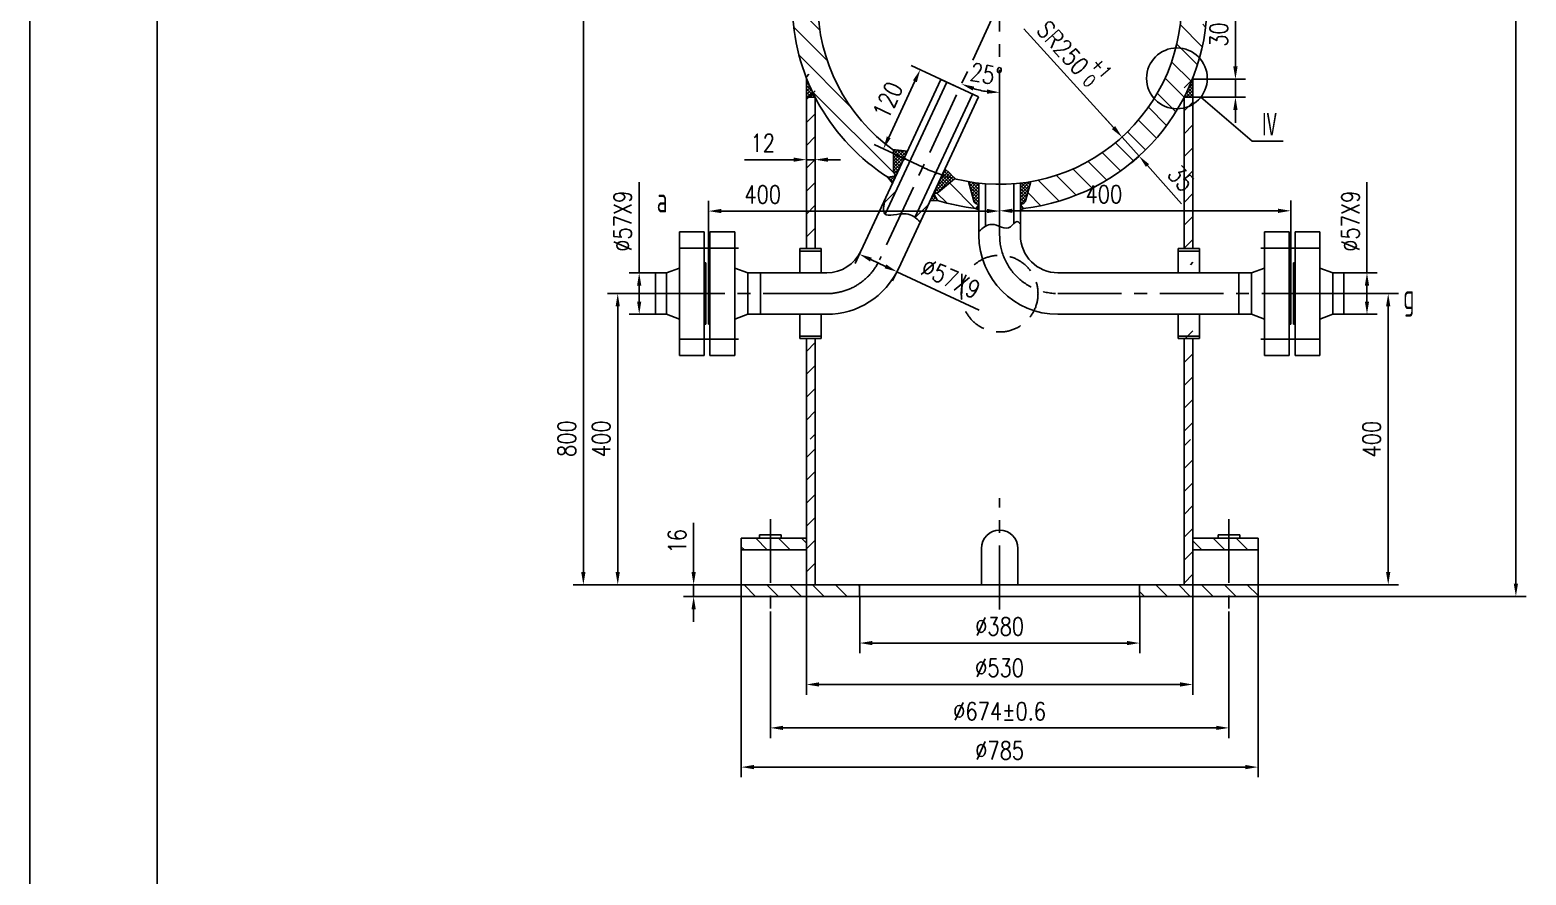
# Model space of a CAD drawing. Header units: millimetres. Extents: x -175 to 3983, y -70 to 5817.
# Drawn here: x -175 to 1881, y 1135 to 2296 of the extents above; entities that cross this region are included whole.
import ezdxf

# ---------------------------------------------------------------- set-up
doc = ezdxf.new("R2010")
doc.units = ezdxf.units.MM
doc.header["$LTSCALE"] = 70
for name, pattern in [('CENTER', [2, 1.25, -0.25, 0.25, -0.25]), ('DASHED', [0.75, 0.5, -0.25]), ('PHANTOM', [2.5, 1.25, -0.25, 0.25, -0.25, 0.25, -0.25])]:
    doc.linetypes.add(name, pattern=pattern)
for name, color, linetype in [('1轮廓实线层', 7, 'Continuous'), ('2细线层', 4, 'Continuous'), ('3中心线层', 1, 'CENTER'), ('4虚线层', 6, 'DASHED'), ('5剖面线层', 2, 'Continuous'), ('6文字层', 3, 'Continuous'), ('7标注层', 4, 'Continuous'), ('9双点划线层', 6, 'PHANTOM'), ('图框层', 7, 'Continuous')]:
    doc.layers.add(name, color=color, linetype=linetype)
doc.styles.add('PC_TEXTSTYLE', font='isocp.shx', dxfattribs={"width": 0.8, "bigfont": 'hzfs.shx'})
doc.styles.add('TH_GBDIM', font='romans.shx', dxfattribs={"width": 0.8, "bigfont": 'gbcbig.shx'})
doc.dimstyles.new('TH_GBDIM', dxfattribs={"dimscale": 7, "dimtxt": 3.5, "dimasz": 2.5, "dimexe": 2, "dimexo": 0, "dimgap": 1.5, "dimtad": 1, "dimdec": 1, "dimzin": 0, "dimdsep": 46, "dimtxsty": 'TH_GBDIM', "dimcen": 2.5, "dimclrd": 130, "dimclre": 130, "dimclrt": 3, "dimadec": 0, "dimazin": 0, "dimtfac": 0.714286, "dimtdec": 1, "dimtmove": 0, "dimatfit": 3, "dimfxl": 0, "dimtzin": 0, "dimlwd": -1, "dimlwe": -1, "dimarcsym": 0})

# ---------------------------------------------------------------- blocks, each defined once
blk = doc.blocks.new('*D13')
at = {"layer": '7标注层', "color": 130}
for p, q in [((897.3, 2334.1), (571.4, 2334.1)), ((585.4, 2316.6), (585.4, 1551.6)), ((762.6, 1534.1), (571.4, 1534.1))]:
    blk.add_line(p, q, dxfattribs=at)
for points in [[(582.4, 2316.6), (588.3, 2316.6), (585.4, 2334.1)], [(582.4, 1551.6), (588.3, 1551.6), (585.4, 1534.1)]]:
    blk.add_solid(points, dxfattribs=at)
at = {"layer": 'Defpoints', "color": 0}
for p in [(897.3, 2334.1), (585.4, 1534.1), (762.6, 1534.1)]:
    blk.add_point(p, dxfattribs=at)
at = {"layer": '7标注层', "color": 3, "insert": (562.6, 1734.9), "char_height": 24.5, "attachment_point": 5, "rotation": 90, "style": 'TH_GBDIM'}
blk.add_mtext('800{}{}', dxfattribs=at)
blk = doc.blocks.new('*D14')
at = {"layer": '7标注层', "color": 130}
for p, q in [((1544.8, 1934.1), (1705.2, 1934.1)), ((1691.2, 1551.6), (1691.2, 1916.6)), ((1512.3, 1534.1), (1705.2, 1534.1))]:
    blk.add_line(p, q, dxfattribs=at)
for points in [[(1688.2, 1916.6), (1694.1, 1916.6), (1691.2, 1934.1)], [(1688.2, 1551.6), (1694.1, 1551.6), (1691.2, 1534.1)]]:
    blk.add_solid(points, dxfattribs=at)
at = {"layer": 'Defpoints', "color": 0}
for p in [(1544.8, 1934.1), (1691.2, 1934.1), (1512.3, 1534.1)]:
    blk.add_point(p, dxfattribs=at)
at = {"layer": '7标注层', "color": 3, "insert": (1668.4, 1734.1), "char_height": 24.5, "attachment_point": 5, "rotation": 90, "style": 'TH_GBDIM'}
blk.add_mtext('400{}{}', dxfattribs=at)
blk = doc.blocks.new('*D15')
at = {"layer": '7标注层', "color": 130}
for p, q in [((766.2, 1934.1), (618.6, 1934.1)), ((632.6, 1551.6), (632.6, 1916.6)), ((762.6, 1534.1), (618.6, 1534.1))]:
    blk.add_line(p, q, dxfattribs=at)
for points in [[(629.7, 1916.6), (635.5, 1916.6), (632.6, 1934.1)], [(629.7, 1551.6), (635.5, 1551.6), (632.6, 1534.1)]]:
    blk.add_solid(points, dxfattribs=at)
at = {"layer": 'Defpoints', "color": 0}
for p in [(632.6, 1934.1), (766.2, 1934.1), (762.6, 1534.1)]:
    blk.add_point(p, dxfattribs=at)
at = {"layer": '7标注层', "color": 3, "insert": (609.9, 1734.6), "char_height": 24.5, "attachment_point": 5, "rotation": 90, "style": 'TH_GBDIM'}
blk.add_mtext('400{}{}', dxfattribs=at)
blk = doc.blocks.new('*D16')
at = {"layer": '7标注层', "color": 130}
for p, q in [((736.9, 1551.6), (736.9, 1619)), ((802.3, 1534.1), (722.9, 1534.1)), ((736.9, 1518.1), (736.9, 1534.1)), ((802.3, 1518.1), (722.9, 1518.1)), ((736.9, 1500.6), (736.9, 1483.1))]:
    blk.add_line(p, q, dxfattribs=at)
for points in [[(734, 1551.6), (739.8, 1551.6), (736.9, 1534.1)], [(734, 1500.6), (739.8, 1500.6), (736.9, 1518.1)]]:
    blk.add_solid(points, dxfattribs=at)
at = {"layer": 'Defpoints', "color": 0}
for p in [(736.9, 1534.1), (802.3, 1534.1), (802.3, 1518.1)]:
    blk.add_point(p, dxfattribs=at)
at = {"layer": '7标注层', "color": 3, "insert": (714.2, 1594.1), "char_height": 24.5, "attachment_point": 5, "rotation": 90, "style": 'TH_GBDIM'}
blk.add_mtext('16{}{}', dxfattribs=at)
blk = doc.blocks.new('*D17')
at = {"layer": '7标注层', "color": 130}
blk.add_arc((1157.3, 2334.1), 123.8, 253.1037, 261.8963, dxfattribs=at)
for points in [[(1120.3, 2212.9), (1122.4, 2218.3), (1105, 2221.9)], [(1140.1, 2214.4), (1139.7, 2208.6), (1157.3, 2210.3)]]:
    blk.add_solid(points, dxfattribs=at)
at = {"layer": 'Defpoints', "color": 0}
for p in [(1157.3, 2743.5), (1157.3, 2334.1), (1121.8, 2215.5), (992.4, 1980.3), (1157.3, 1500.4)]:
    blk.add_point(p, dxfattribs=at)
at = {"layer": '7标注层', "color": 3, "insert": (1138.8, 2235.4), "char_height": 24.5, "attachment_point": 5, "rotation": 349.3809, "style": 'TH_GBDIM'}
blk.add_mtext('25°{}{}', dxfattribs=at)
blk = doc.blocks.new('*D18')
at = {"layer": '7标注层', "color": 130}
blk.add_line((1190.6, 2297.5), (1313.6, 2162), dxfattribs=at)
blk.add_solid([(1315.8, 2163.9), (1311.5, 2160), (1325.4, 2149)], dxfattribs=at)
at = {"layer": 'Defpoints', "color": 0}
for p in [(1157.3, 2334.1), (1325.4, 2149)]:
    blk.add_point(p, dxfattribs=at)
at = {"layer": '7标注层', "color": 3, "insert": (1259.8, 2267.3), "char_height": 24.5, "attachment_point": 5, "rotation": 312.2423, "style": 'TH_GBDIM'}
blk.add_mtext('SR250{}{\\H0.7143x;\\S+1^  0;}', dxfattribs=at)
blk = doc.blocks.new('*D19')
at = {"layer": '7标注层', "color": 130}
for p, q in [((1313.8, 2162.1), (1302.2, 2175.2)), ((1325.4, 2149), (1335.9, 2158.4)), ((1325.5, 2149.1), (1348.8, 2123)), ((1348.8, 2123), (1338.3, 2113.7)), ((1360.4, 2109.9), (1407.2, 2057.5))]:
    blk.add_line(p, q, dxfattribs=at)
for points in [[(1316, 2164.1), (1311.7, 2160.2), (1325.5, 2149.1)], [(1362.6, 2111.9), (1358.3, 2108), (1348.8, 2123)]]:
    blk.add_solid(points, dxfattribs=at)
at = {"layer": 'Defpoints', "color": 0}
for p in [(1325.4, 2149), (1348.8, 2123), (1348.8, 2123)]:
    blk.add_point(p, dxfattribs=at)
at = {"layer": '7标注层', "color": 3, "insert": (1406.6, 2092.3), "char_height": 24.5, "attachment_point": 5, "rotation": 311.7329, "style": 'TH_GBDIM'}
blk.add_mtext('35', dxfattribs=at)
blk = doc.blocks.new('*D20')
at = {"layer": '7标注层', "color": 130}
for p, q in [((968.5, 1996.5), (958.7, 1975.5)), ((980.4, 1980.8), (1000.4, 1971.5)), ((1020.1, 1972.4), (1010.3, 1951.4)), ((1016.2, 1964.1), (1129, 1911.5))]:
    blk.add_line(p, q, dxfattribs=at)
for points in [[(981.7, 1983.4), (979.2, 1978.1), (964.6, 1988.2)], [(1001.6, 1974.1), (999.2, 1968.8), (1016.2, 1964.1)]]:
    blk.add_solid(points, dxfattribs=at)
at = {"layer": 'Defpoints', "color": 0}
for p in [(968.5, 1996.5), (1016.2, 1964.1), (1020.1, 1972.4)]:
    blk.add_point(p, dxfattribs=at)
at = {"layer": '7标注层', "color": 3, "insert": (1090.1, 1954.7), "char_height": 24.5, "attachment_point": 5, "rotation": 335, "style": 'TH_GBDIM'}
blk.add_mtext('%%c57X9{}{}', dxfattribs=at)
blk = doc.blocks.new('*D22')
at = {"layer": '7标注层', "color": 130}
for p, q in [((1532.3, 5229.2), (1880.6, 5229.2)), ((1866.6, 1535.6), (1866.6, 5211.7)), ((1512.3, 1518.1), (1880.6, 1518.1))]:
    blk.add_line(p, q, dxfattribs=at)
for points in [[(1863.7, 5211.7), (1869.5, 5211.7), (1866.6, 5229.2)], [(1863.7, 1535.6), (1869.5, 1535.6), (1866.6, 1518.1)]]:
    blk.add_solid(points, dxfattribs=at)
at = {"layer": 'Defpoints', "color": 0}
for p in [(1532.3, 5229.2), (1866.6, 5229.2), (1512.3, 1518.1)]:
    blk.add_point(p, dxfattribs=at)
at = {"layer": '7标注层', "color": 3, "insert": (1843.8, 3487.3), "char_height": 24.5, "attachment_point": 5, "rotation": 90, "style": 'TH_GBDIM'}
blk.add_mtext('~9438', dxfattribs=at)
blk = doc.blocks.new('*D28')
at = {"layer": '7标注层', "color": 130}
for p, q in [((965, 1518.1), (965, 1440.1)), ((1349.7, 1518.1), (1349.7, 1440.1)), ((982.5, 1454.1), (1332.2, 1454.1))]:
    blk.add_line(p, q, dxfattribs=at)
for points in [[(982.5, 1457), (982.5, 1451.2), (965, 1454.1)], [(1332.2, 1457), (1332.2, 1451.2), (1349.7, 1454.1)]]:
    blk.add_solid(points, dxfattribs=at)
at = {"layer": 'Defpoints', "color": 0}
for p in [(965, 1518.1), (1349.7, 1518.1), (1349.7, 1454.1)]:
    blk.add_point(p, dxfattribs=at)
at = {"layer": '7标注层', "color": 3, "insert": (1157.3, 1476.9), "char_height": 24.5, "attachment_point": 5, "style": 'TH_GBDIM'}
blk.add_mtext('%%c380{}{}', dxfattribs=at)
blk = doc.blocks.new('*D29')
at = {"layer": '7标注层', "color": 130}
for p, q in [((842.3, 1497.3), (842.3, 1323.6)), ((1472.3, 1497.3), (1472.3, 1323.6)), ((859.8, 1337.6), (1454.8, 1337.6))]:
    blk.add_line(p, q, dxfattribs=at)
for points in [[(859.8, 1340.5), (859.8, 1334.7), (842.3, 1337.6)], [(1454.8, 1340.5), (1454.8, 1334.7), (1472.3, 1337.6)]]:
    blk.add_solid(points, dxfattribs=at)
at = {"layer": 'Defpoints', "color": 0}
for p in [(842.3, 1497.3), (1472.3, 1497.3), (1472.3, 1337.6)]:
    blk.add_point(p, dxfattribs=at)
at = {"layer": '7标注层', "color": 3, "insert": (1157.3, 1360.4), "char_height": 24.5, "attachment_point": 5, "style": 'TH_GBDIM'}
blk.add_mtext('%%c674%%P0.6{}{}', dxfattribs=at)
blk = doc.blocks.new('*D30')
at = {"layer": '7标注层', "color": 130}
for p, q in [((802.3, 1518.1), (802.3, 1269.7)), ((1512.3, 1518.1), (1512.3, 1269.7)), ((819.8, 1283.7), (1494.8, 1283.7))]:
    blk.add_line(p, q, dxfattribs=at)
for points in [[(819.8, 1286.7), (819.8, 1280.8), (802.3, 1283.7)], [(1494.8, 1286.7), (1494.8, 1280.8), (1512.3, 1283.7)]]:
    blk.add_solid(points, dxfattribs=at)
at = {"layer": 'Defpoints', "color": 0}
for p in [(802.3, 1518.1), (1512.3, 1518.1), (1512.3, 1283.7)]:
    blk.add_point(p, dxfattribs=at)
at = {"layer": '7标注层', "color": 3, "insert": (1157.3, 1306.5), "char_height": 24.5, "attachment_point": 5, "style": 'TH_GBDIM'}
blk.add_mtext('%%c785{}{}', dxfattribs=at)
blk = doc.blocks.new('*D45')
at = {"layer": '7标注层', "color": 130}
for p, q in [((874.3, 2118), (806.9, 2118)), ((891.8, 2125.5), (891.8, 2104)), ((903.8, 2118), (891.8, 2118)), ((903.8, 2125.5), (903.8, 2104)), ((921.3, 2118), (938.8, 2118))]:
    blk.add_line(p, q, dxfattribs=at)
for points in [[(874.3, 2120.9), (874.3, 2115.1), (891.8, 2118)], [(921.3, 2120.9), (921.3, 2115.1), (903.8, 2118)]]:
    blk.add_solid(points, dxfattribs=at)
at = {"layer": 'Defpoints', "color": 0}
for p in [(891.8, 2125.5), (891.8, 2118), (903.8, 2125.5)]:
    blk.add_point(p, dxfattribs=at)
at = {"layer": '7标注层', "color": 3, "insert": (831.9, 2140.8), "char_height": 24.5, "attachment_point": 5, "style": 'TH_GBDIM'}
blk.add_mtext('12{}{}', dxfattribs=at)
blk = doc.blocks.new('*D46')
at = {"layer": '7标注层', "color": 130}
for p, q in [((1481.3, 2246), (1481.3, 2316.3)), ((1422.8, 2228.5), (1495.3, 2228.5)), ((1481.3, 2203.8), (1481.3, 2228.5)), ((1422.8, 2203.8), (1495.3, 2203.8)), ((1481.3, 2186.3), (1481.3, 2168.8))]:
    blk.add_line(p, q, dxfattribs=at)
for points in [[(1478.3, 2246), (1484.2, 2246), (1481.3, 2228.5)], [(1478.3, 2186.3), (1484.2, 2186.3), (1481.3, 2203.8)]]:
    blk.add_solid(points, dxfattribs=at)
at = {"layer": 'Defpoints', "color": 0}
for p in [(1422.8, 2228.5), (1481.3, 2228.5), (1422.8, 2203.8)]:
    blk.add_point(p, dxfattribs=at)
at = {"layer": '7标注层', "color": 3, "insert": (1458.5, 2289.9), "char_height": 24.5, "attachment_point": 5, "rotation": 90, "style": 'TH_GBDIM'}
blk.add_mtext('30{}{}', dxfattribs=at)
blk = doc.blocks.new('*D47')
at = {"layer": '7标注层', "color": 130}
for p, q in [((891.8, 1534.1), (891.8, 1383.2)), ((1422.8, 1534.1), (1422.8, 1383.2)), ((909.3, 1397.2), (1405.3, 1397.2))]:
    blk.add_line(p, q, dxfattribs=at)
for points in [[(909.3, 1400.2), (909.3, 1394.3), (891.8, 1397.2)], [(1405.3, 1400.2), (1405.3, 1394.3), (1422.8, 1397.2)]]:
    blk.add_solid(points, dxfattribs=at)
at = {"layer": 'Defpoints', "color": 0}
for p in [(891.8, 1534.1), (1422.8, 1534.1), (1422.8, 1397.2)]:
    blk.add_point(p, dxfattribs=at)
at = {"layer": '7标注层', "color": 3, "insert": (1157.2, 1420), "char_height": 24.5, "attachment_point": 5, "style": 'TH_GBDIM'}
blk.add_mtext('%%c530{}{}', dxfattribs=at)
blk = doc.blocks.new('*D53')
at = {"layer": '7标注层', "color": 130}
for p, q in [((1157.3, 2179.8), (1157.3, 2033.4)), ((757.4, 1976.1), (757.4, 2061.4)), ((1139.8, 2047.4), (774.9, 2047.4))]:
    blk.add_line(p, q, dxfattribs=at)
for points in [[(774.9, 2050.4), (774.9, 2044.5), (757.4, 2047.4)], [(1139.8, 2050.4), (1139.8, 2044.5), (1157.3, 2047.4)]]:
    blk.add_solid(points, dxfattribs=at)
at = {"layer": 'Defpoints', "color": 0}
for p in [(1157.3, 2179.8), (757.4, 2047.4), (757.4, 1976.1)]:
    blk.add_point(p, dxfattribs=at)
at = {"layer": '7标注层', "color": 3, "insert": (831.8, 2070.2), "char_height": 24.5, "attachment_point": 5, "style": 'TH_GBDIM'}
blk.add_mtext('400{}{}', dxfattribs=at)
blk = doc.blocks.new('*D54')
at = {"layer": '7标注层', "color": 130}
for p, q in [((1157.3, 2121.2), (1157.3, 2033.8)), ((1557.4, 1975.1), (1557.4, 2061.8)), ((1174.8, 2047.8), (1539.9, 2047.8))]:
    blk.add_line(p, q, dxfattribs=at)
for points in [[(1174.8, 2050.7), (1174.8, 2044.8), (1157.3, 2047.8)], [(1539.9, 2050.7), (1539.9, 2044.8), (1557.4, 2047.8)]]:
    blk.add_solid(points, dxfattribs=at)
at = {"layer": 'Defpoints', "color": 0}
for p in [(1157.3, 2121.2), (1557.4, 2047.8), (1557.4, 1975.1)]:
    blk.add_point(p, dxfattribs=at)
at = {"layer": '7标注层', "color": 3, "insert": (1300.5, 2070.5), "char_height": 24.5, "attachment_point": 5, "style": 'TH_GBDIM'}
blk.add_mtext('400{}{}', dxfattribs=at)
blk = doc.blocks.new('*D56')
at = {"layer": '7标注层', "color": 130}
for p, q in [((1102.4, 2216.3), (1035.6, 2247.4)), ((1004.9, 2148.6), (1040.9, 2225.7)), ((1051.7, 2107.5), (984.8, 2138.7))]:
    blk.add_line(p, q, dxfattribs=at)
for points in [[(1038.2, 2226.9), (1043.5, 2224.4), (1048.2, 2241.5)], [(1002.3, 2149.9), (1007.6, 2147.4), (997.5, 2132.8)]]:
    blk.add_solid(points, dxfattribs=at)
at = {"layer": 'Defpoints', "color": 0}
for p in [(1048.2, 2241.5), (1102.4, 2216.3), (1051.7, 2107.5)]:
    blk.add_point(p, dxfattribs=at)
at = {"layer": '7标注层', "color": 3, "insert": (1003.6, 2199.7), "char_height": 24.5, "attachment_point": 5, "rotation": 65, "style": 'TH_GBDIM'}
blk.add_mtext('120{}{}', dxfattribs=at)
blk = doc.blocks.new('*D71')
at = {"layer": '7标注层', "color": 130}
for p, q in [((662.1, 1962.6), (662.1, 2087)), ((684.4, 1962.6), (648.1, 1962.6)), ((662.1, 1923.1), (662.1, 1945.1)), ((684.4, 1905.6), (648.1, 1905.6))]:
    blk.add_line(p, q, dxfattribs=at)
for points in [[(659.2, 1945.1), (665, 1945.1), (662.1, 1962.6)], [(659.2, 1923.1), (665, 1923.1), (662.1, 1905.6)]]:
    blk.add_solid(points, dxfattribs=at)
at = {"layer": 'Defpoints', "color": 0}
for p in [(662.1, 1962.6), (684.4, 1962.6), (684.4, 1905.6)]:
    blk.add_point(p, dxfattribs=at)
at = {"layer": '7标注层', "color": 3, "insert": (639.4, 2033.5), "char_height": 24.5, "attachment_point": 5, "rotation": 90, "style": 'TH_GBDIM'}
blk.add_mtext('%%c57X9{}{}', dxfattribs=at)
blk = doc.blocks.new('*D72')
at = {"layer": '7标注层', "color": 130}
for p, q in [((1662, 1962.6), (1662, 2087)), ((1630.3, 1962.6), (1676, 1962.6)), ((1662, 1923.1), (1662, 1945.1)), ((1630.3, 1905.6), (1676, 1905.6))]:
    blk.add_line(p, q, dxfattribs=at)
for points in [[(1659.1, 1945.1), (1664.9, 1945.1), (1662, 1962.6)], [(1659.1, 1923.1), (1664.9, 1923.1), (1662, 1905.6)]]:
    blk.add_solid(points, dxfattribs=at)
at = {"layer": 'Defpoints', "color": 0}
for p in [(1630.3, 1962.6), (1662, 1962.6), (1630.3, 1905.6)]:
    blk.add_point(p, dxfattribs=at)
at = {"layer": '7标注层', "color": 3, "insert": (1639.3, 2033.5), "char_height": 24.5, "attachment_point": 5, "rotation": 90, "style": 'TH_GBDIM'}
blk.add_mtext('%%c57X9{}{}', dxfattribs=at)

msp = doc.modelspace()

# ---------------------------------------------------------------- hatches: boundary and pattern name
at = {"layer": '5剖面线层'}
h = msp.add_hatch(dxfattribs=at)
h.set_pattern_fill('ANSI31', color=256, scale=7, angle=90, style=0)
h.paths.add_polyline_path([(1200.23, 2087.8), (1193.39, 2062.61, -0.3883283), (1186.85, 2056.95), (1186.85, 2054.69), (1190.22, 2050.99, 0.3534789), (1441.02, 2306.75, -0.2891172), (1405.69, 2305.43, -0.3323502)])
h.paths.add_polyline_path([(1124.45, 2050.99), (1127.82, 2054.69), (1127.82, 2056.95, -0.3883283), (1121.28, 2062.61), (1114.44, 2087.8, -0.0194308), (1095.45, 2091.87), (1073.13, 2073.2, -0.2755812), (1068.07, 2072.38), (1067.14, 2070.03), (1072.07, 2062.14, 0.0470799)])
h.paths.add_polyline_path([(907.34, 2334.09), (903.34, 2334.09), (872.88, 2316.51, 0.2394793), (1003.82, 2093.97), (1013.03, 2095.27), (1014.23, 2097.49, -0.2755812), (1011.61, 2101.89), (1011.57, 2130.98, -0.2416169)])
h.paths.add_polyline_path([(1269.15, 2088.88), (1331.8, 2088.88), (1331.8, 2052.13), (1269.15, 2052.13)], flags=24)
h = msp.add_hatch(dxfattribs=at)
h.set_pattern_fill('ANSI31', color=256, scale=7, style=0)
h.set_pattern_definition([(45, (128.597, 148.543), (-15.71545, 15.71545), [])])
h.paths.add_polyline_path([(1422.82, 2235.23), (1410.82, 2235.23), (1410.82, 1973.79), (1422.82, 1973.79)])
h.paths.add_polyline_path([(1422.82, 1894.39), (1410.82, 1894.39), (1410.82, 1734.09), (1422.82, 1734.09)])
h.paths.add_polyline_path([(903.85, 2235.23), (891.85, 2235.23), (891.85, 1995.92), (903.85, 1995.92)])
h.paths.add_polyline_path([(903.85, 1872.26), (891.85, 1872.26), (891.85, 1734.09), (903.85, 1734.09)])
h.paths.add_polyline_path([(1396.17, 2131.46), (1425.45, 2098.63), (1398.02, 2074.17), (1368.75, 2106.99)], flags=9)
h = msp.add_hatch(dxfattribs=at)
h.set_pattern_fill('ANSI37', color=256, style=0)
h.paths.add_polyline_path([(891.85, 2230.45), (891.85, 2203.83), (903.85, 2203.83, -0.0256351)])
h = msp.add_hatch(dxfattribs=at)
h.set_pattern_fill('ANSI37', color=256, style=0)
h.paths.add_polyline_path([(1422.82, 2230.45, -0.0256351), (1410.82, 2203.83), (1422.82, 2203.83)])
h = msp.add_hatch(dxfattribs=at)
h.set_pattern_fill('ANSI31', color=256, scale=7, style=0)
h.set_pattern_definition([(45, (0, 148.543), (-15.71545, 15.71545), [])])
edge = h.paths.add_edge_path()
edge.add_spline(control_points=[(1041.02, 2038.51), (1043.51, 2036.72), (1045.85, 2034.66), (1048.19, 2032.59)], knot_values=[61.8029359, 61.8029359, 61.8029359, 61.8029359, 70.9289023, 70.9289023, 70.9289023, 70.9289023], degree=3, periodic=0)
edge.add_line((1048.19, 2032.59), (1078.2, 2096.95))
edge.add_arc((1157.34, 2334.09), 250, 249.47361, 251.54595, ccw=False)
edge.add_line((1069.68, 2099.96), (1041.02, 2038.51))
edge = h.paths.add_edge_path()
edge.add_spline(control_points=[(999.47, 2062.98), (998.02, 2054.95), (996.46, 2046.37), (999.89, 2043.26), (1000.12, 2043.08)], knot_values=[0, 0, 0, 0, 19.3026574, 20.6135808, 20.6135808, 20.6135808, 20.6135808], degree=3, periodic=0)
edge.add_line((1000.12, 2043.08), (1034.33, 2116.44))
edge.add_arc((1157.34, 2334.09), 250, 238.45405, 240.52639, ccw=False)
edge.add_line((1026.54, 2121.03), (999.47, 2062.98))
h = msp.add_hatch(dxfattribs=at)
h.set_pattern_fill('ANSI37', color=256, style=0)
h.paths.add_polyline_path([(1185.84, 2049.27), (1190.26, 2050.95), (1186.85, 2054.69), (1186.85, 2056.95, 0.3883283), (1193.39, 2062.61), (1200.23, 2087.8, -0.0145509), (1185.84, 2085.72)])
h.paths.add_polyline_path([(1121.28, 2062.61, 0.3883283), (1127.82, 2056.95), (1127.82, 2054.69), (1124.41, 2050.95), (1128.84, 2049.27), (1128.84, 2085.72, -0.0145509), (1114.44, 2087.8)])
h.paths.add_polyline_path([(1061.7, 2061.56), (1073.32, 2061.76, -0.0011423), (1072.07, 2062.14), (1067.14, 2070.03), (1068.07, 2072.38, 0.2748691), (1073.12, 2073.19), (1095.45, 2091.87, 0.0019562), (1097.34, 2091.39), (1082.22, 2105.57)])
h.paths.add_polyline_path([(1030.56, 2129.66), (1009.98, 2132.13, 0.0019562), (1011.57, 2130.98), (1011.61, 2101.87, 0.2748691), (1014.23, 2097.49), (1013.03, 2095.27), (1003.82, 2093.97, -0.0011423), (1002.72, 2094.67), (1010.04, 2085.65)])
h = msp.add_hatch(dxfattribs=at)
h.set_pattern_fill('ANSI31', color=256, scale=7, style=0)
h.paths.add_polyline_path([(1410.82, 1534.09), (1422.82, 1534.09), (1422.82, 1733.72), (1410.82, 1733.72)])
h.paths.add_polyline_path([(903.85, 1733.72), (891.85, 1733.72), (891.85, 1534.09), (903.85, 1534.09)])
h = msp.add_hatch(dxfattribs=at)
h.set_pattern_fill('ANSI31', color=256, scale=7, angle=90, style=0)
h.paths.add_polyline_path([(842.34, 1582.09), (842.34, 1598.09), (891.85, 1598.09), (891.85, 1582.09)])
h.paths.add_polyline_path([(842.34, 1598.09), (842.34, 1582.09), (802.34, 1582.09), (802.34, 1598.09)])
h = msp.add_hatch(dxfattribs=at)
h.set_pattern_fill('ANSI31', color=256, scale=7, angle=90, style=0)
h.paths.add_polyline_path([(1472.34, 1582.09), (1472.34, 1598.09), (1422.82, 1598.09), (1422.82, 1582.09)])
h.paths.add_polyline_path([(1472.34, 1598.09), (1472.34, 1582.09), (1512.34, 1582.09), (1512.34, 1598.09)])
h = msp.add_hatch(dxfattribs=at)
h.set_pattern_fill('ANSI31', color=256, scale=7, angle=90, style=0)
h.set_pattern_definition([(135, (128.597, -51.457), (-15.71545, -15.71545), [])])
h.paths.add_polyline_path([(1472.34, 1534.09), (1349.69, 1534.09), (1349.69, 1518.09), (1472.34, 1518.09)])
h.paths.add_polyline_path([(1512.34, 1534.09), (1472.34, 1534.09), (1472.34, 1518.09), (1512.34, 1518.09)])
h.paths.add_polyline_path([(964.98, 1534.09), (842.34, 1534.09), (842.34, 1518.09), (964.98, 1518.09)])
h.paths.add_polyline_path([(842.34, 1534.09), (802.34, 1534.09), (802.34, 1518.09), (842.34, 1518.09)])

# ---------------------------------------------------------------- linework, layer by layer
for p, q in [((891.85, 2230.45), (891.85, 1995.92)), ((1076.57, 2228.31), (966.52, 1992.32)), ((1084.72, 2224.51), (1000.12, 2043.08)), ((1102.39, 2216.27), (1076.57, 2228.31)), ((1422.82, 2230.45), (1422.82, 1995.92)), ((903.85, 2203.83), (891.85, 2203.83)), ((903.85, 2203.83), (903.85, 1995.92)), ((1128.22, 2204.23), (1018.18, 1968.24)), ((1120.07, 2208.03), (1041.02, 2038.51)), ((1128.22, 2204.23), (1102.39, 2216.27)), ((1410.82, 2203.83), (1422.82, 2203.83)), ((1410.82, 2203.83), (1410.82, 1995.92)), ((1009.98, 2132.13), (1030.56, 2129.66)), ((1011.61, 2101.89), (1011.57, 2130.98)), ((1013.03, 2095.27), (1014.23, 2097.49)), ((1097.34, 2091.39), (1082.22, 2105.57)), ((1002.72, 2094.67), (1010.04, 2085.65)), ((1003.82, 2093.97), (1013.03, 2095.27)), ((1073.13, 2073.2), (1095.45, 2091.87)), ((1121.28, 2062.61), (1114.44, 2087.8)), ((1128.84, 2014.09), (1128.84, 2085.72)), ((1137.84, 2026.54), (1137.84, 2084.85)), ((1176.84, 2030.31), (1176.84, 2085.72)), ((1185.84, 2014.09), (1185.84, 2085.72)), ((1193.39, 2062.61), (1200.23, 2087.8)), ((1073.32, 2061.76), (1061.7, 2061.56)), ((1067.14, 2070.03), (1068.07, 2072.38)), ((1072.07, 2062.14), (1067.14, 2070.03)), ((1127.82, 2054.69), (1127.82, 2056.95)), ((1186.85, 2054.69), (1186.85, 2056.95)), ((1124.22, 2051.02), (1128.84, 2049.27)), ((1124.45, 2050.99), (1127.82, 2054.69)), ((1190.45, 2051.02), (1185.84, 2049.27)), ((1190.22, 2050.99), (1186.85, 2054.69)), ((882.7, 1995.92), (882.7, 1962.59)), ((882.7, 1995.92), (912.02, 1995.92)), ((912.02, 1962.59), (912.02, 1995.92)), ((1431.97, 1995.92), (1402.66, 1995.92)), ((1402.66, 1962.59), (1402.66, 1995.92)), ((1431.97, 1995.92), (1431.97, 1962.59)), ((753.47, 1904.59), (753.47, 1976.09)), ((882.7, 1992.42), (912.02, 1992.42)), ((1431.97, 1992.42), (1402.66, 1992.42)), ((1561.2, 1963.59), (1561.2, 1976.09)), ((684.37, 1962.59), (684.37, 1905.59)), ((699.47, 1962.59), (684.37, 1962.59)), ((699.47, 1934.09), (699.47, 1962.59)), ((717.47, 1899.09), (717.47, 1969.09)), ((753.47, 1913.59), (753.47, 1954.59)), ((793.36, 1899.09), (793.36, 1969.09)), ((919.85, 1962.59), (811.36, 1962.59)), ((811.36, 1934.09), (811.36, 1962.59)), ((828.82, 1962.59), (828.82, 1905.59)), ((1503.31, 1962.59), (1237.34, 1962.59)), ((1485.85, 1962.59), (1485.85, 1905.59)), ((1503.31, 1934.09), (1503.31, 1962.59)), ((1521.31, 1899.09), (1521.31, 1969.09)), ((1561.2, 1892.09), (1561.2, 1963.59)), ((1561.2, 1913.59), (1561.2, 1954.59)), ((1597.2, 1899.09), (1597.2, 1969.09)), ((1615.2, 1934.09), (1615.2, 1962.59)), ((1615.2, 1962.59), (1630.3, 1962.59)), ((1630.3, 1962.59), (1630.3, 1905.59)), ((699.47, 1934.09), (699.47, 1905.59)), ((811.36, 1934.09), (811.36, 1905.59)), ((1503.31, 1934.09), (1503.31, 1905.59)), ((1615.2, 1934.09), (1615.2, 1905.59)), ((684.37, 1905.59), (699.47, 1905.59)), ((753.47, 1892.09), (753.47, 1904.59)), ((919.85, 1905.59), (811.36, 1905.59)), ((882.7, 1905.59), (882.7, 1872.26)), ((912.02, 1872.26), (912.02, 1905.59)), ((1475.48, 1905.59), (1237.34, 1905.59)), ((1402.66, 1872.26), (1402.66, 1905.59)), ((1431.97, 1905.59), (1431.97, 1872.26)), ((1475.48, 1905.59), (1464.23, 1905.59)), ((1475.48, 1905.59), (1503.31, 1905.59)), ((1630.3, 1905.59), (1615.2, 1905.59)), ((882.7, 1875.76), (912.02, 1875.76)), ((882.7, 1872.26), (912.02, 1872.26)), ((891.85, 1872.26), (891.85, 1534.09)), ((903.85, 1872.26), (903.85, 1534.09)), ((1431.97, 1875.76), (1402.66, 1875.76)), ((1431.97, 1872.26), (1402.66, 1872.26)), ((1410.82, 1872.26), (1410.82, 1534.09)), ((1422.82, 1872.26), (1422.82, 1534.09)), ((802.34, 1518.09), (802.34, 1598.09)), ((891.85, 1598.09), (802.34, 1598.09)), ((827.52, 1602.71), (857.15, 1602.71)), ((827.52, 1602.71), (827.52, 1598.09)), ((857.15, 1602.71), (857.15, 1598.09)), ((1132.34, 1584.09), (1132.34, 1534.09)), ((1182.34, 1584.09), (1182.34, 1534.09)), ((1422.82, 1598.09), (1512.34, 1598.09)), ((1457.52, 1602.71), (1457.52, 1598.09)), ((1487.15, 1602.71), (1457.52, 1602.71)), ((1487.15, 1602.71), (1487.15, 1598.09)), ((1512.34, 1518.09), (1512.34, 1598.09)), ((891.85, 1582.09), (802.34, 1582.09)), ((1422.82, 1582.09), (1512.34, 1582.09)), ((802.34, 1534.09), (1512.34, 1534.09)), ((964.98, 1534.09), (964.98, 1518.09)), ((1349.69, 1534.09), (1349.69, 1518.09)), ((802.34, 1518.09), (1512.34, 1518.09))]:
    msp.add_line(p, q)
for centre, radius, start, end in [((1157.34, 2334.09), 250, 180, 234.33319), ((1157.34, 2334.09), 250, 255.66681, 0), ((1157.34, 2334.09), 285, 182.56386, 237.40744), ((1157.34, 2334.09), 285, 276.62548, 357.43614), ((1016.61, 2101.89), 5, 180, 241.62883), ((1069.92, 2077.03), 5, 248.37117, 310), ((1157.34, 2334.09), 285, 252.59256, 263.37452), ((1127.64, 2063.36), 6.41, 186.69665, 271.58705), ((1187.03, 2063.36), 6.41, 268.41295, 353.30335), ((1237.34, 2014.09), 108.5, 180, 270), ((1237.34, 2014.09), 51.5, 180, 270), ((919.85, 2014.09), 51.5, 270, 335), ((919.85, 2014.09), 108.5, 270, 335), ((1157.34, 1584.09), 25, 0, 180)]:
    msp.add_arc(centre, radius, start, end)
at = {"layer": '1轮廓实线层', "color": 7}
for p, q in [((717.47, 1969.09), (717.47, 2019.09)), ((751.47, 2019.09), (717.47, 2019.09)), ((751.47, 1892.09), (751.47, 2019.09)), ((759.36, 2019.09), (793.36, 2019.09)), ((759.36, 1976.09), (759.36, 2019.09)), ((793.36, 1969.09), (793.36, 2019.09)), ((1521.31, 1969.09), (1521.31, 2019.09)), ((1555.31, 2019.09), (1521.31, 2019.09)), ((1555.31, 1892.09), (1555.31, 2019.09)), ((1563.2, 2019.09), (1597.2, 2019.09)), ((1563.2, 1892.09), (1563.2, 2019.09)), ((1597.2, 1969.09), (1597.2, 2019.09)), ((753.47, 1976.09), (751.47, 1976.09)), ((757.36, 1976.09), (757.36, 1963.59)), ((757.36, 1976.09), (759.36, 1976.09)), ((757.36, 1976.09), (757.36, 1904.59)), ((759.36, 1849.09), (759.36, 1976.09)), ((1557.31, 1976.09), (1555.31, 1976.09)), ((1557.31, 1976.09), (1557.31, 1963.59)), ((1557.31, 1976.09), (1557.31, 1904.59)), ((1561.2, 1976.09), (1563.2, 1976.09)), ((717.47, 1969.09), (699.47, 1962.59)), ((757.36, 1954.59), (757.36, 1913.59)), ((757.36, 1954.59), (757.36, 1913.59)), ((793.36, 1969.09), (811.36, 1962.59)), ((1521.31, 1969.09), (1503.31, 1962.59)), ((1557.31, 1954.59), (1557.31, 1913.59)), ((1557.31, 1954.59), (1557.31, 1913.59)), ((1597.2, 1969.09), (1615.2, 1962.59)), ((717.47, 1899.09), (699.47, 1905.59)), ((717.47, 1899.09), (717.47, 1849.09)), ((751.47, 1849.09), (751.47, 1892.09)), ((753.47, 1892.09), (751.47, 1892.09)), ((757.36, 1904.59), (757.36, 1892.09)), ((757.36, 1904.59), (757.36, 1892.09)), ((757.36, 1892.09), (759.36, 1892.09)), ((793.36, 1899.09), (811.36, 1905.59)), ((793.36, 1899.09), (793.36, 1849.09)), ((1521.31, 1899.09), (1503.31, 1905.59)), ((1521.31, 1899.09), (1521.31, 1849.09)), ((1555.31, 1849.09), (1555.31, 1892.09)), ((1557.31, 1892.09), (1555.31, 1892.09)), ((1557.31, 1904.59), (1557.31, 1892.09)), ((1557.31, 1904.59), (1557.31, 1892.09)), ((1561.2, 1892.09), (1563.2, 1892.09)), ((1563.2, 1849.09), (1563.2, 1892.09)), ((1597.2, 1899.09), (1615.2, 1905.59)), ((1597.2, 1899.09), (1597.2, 1849.09)), ((751.47, 1849.09), (717.47, 1849.09)), ((759.36, 1849.09), (793.36, 1849.09)), ((1555.31, 1849.09), (1521.31, 1849.09)), ((1563.2, 1849.09), (1597.2, 1849.09))]:
    msp.add_line(p, q, dxfattribs=at)
at = {"layer": '1轮廓实线层'}
for p, q in [((753.47, 1913.59), (753.47, 1954.59)), ((753.47, 1913.59), (753.47, 1954.59)), ((1561.2, 1913.59), (1561.2, 1954.59)), ((1561.2, 1913.59), (1561.2, 1954.59))]:
    msp.add_line(p, q, dxfattribs=at)
at = {"layer": '2细线层'}
msp.add_line((-175, -70), (-175, 5817), dxfattribs=at)
for points in [[(999.47, 2062.98), (999.47, 2043.68), (1028.48, 2043.68), (1048.19, 2032.59)], [(1128.84, 2019.51), (1146.54, 2029.18), (1172.16, 2025.76), (1181.56, 2032.88), (1185.84, 2030.03)]]:
    msp.add_spline(points, degree=3, dxfattribs=at)
at = {"layer": '3中心线层'}
for p, q in [((1157.34, 2014.09), (1157.34, 2743.51)), ((1157.34, 2334.09), (992.35, 1980.28)), ((716.36, 1996.59), (762.36, 1996.59)), ((798.36, 1996.59), (752.36, 1996.59)), ((1516.31, 1996.59), (1562.31, 1996.59)), ((1598.31, 1996.59), (1552.31, 1996.59)), ((919.85, 1934.09), (672.4, 1934.09)), ((1237.34, 1934.09), (1554.01, 1934.09)), ((716.36, 1871.59), (762.36, 1871.59)), ((798.36, 1871.59), (752.36, 1871.59)), ((1516.31, 1871.59), (1562.31, 1871.59)), ((1598.31, 1871.59), (1552.31, 1871.59)), ((1157.34, 1500.41), (1157.34, 1653.32)), ((842.34, 1624.23), (842.34, 1497.33)), ((1472.34, 1624.23), (1472.34, 1497.33))]:
    msp.add_line(p, q, dxfattribs=at)
for centre, start, end in [((1237.34, 2014.09), 180, 270), ((919.85, 2014.09), 270, 335)]:
    msp.add_arc(centre, 80, start, end, dxfattribs=at)
at = {"layer": '4虚线层'}
msp.add_circle((1157.34, 1934.01), 52.68, dxfattribs=at)
at = {"layer": '6文字层'}
for p, q in [((1433.68, 2203.83), (1504.32, 2143.27)), ((1504.32, 2143.27), (1547.02, 2143.27))]:
    msp.add_line(p, q, dxfattribs=at)
msp.add_circle((1400.88, 2229.67), 41.76, dxfattribs=at)
at = {"layer": '9双点划线层'}
msp.add_arc((1157.34, 2334.09), 250, 245, 254.90813, dxfattribs=at)
at = {"layer": '图框层'}
msp.add_line((0, 0), (0, 5747), dxfattribs=at)

# ---------------------------------------------------------------- texts
at = {"layer": '6文字层', "style": 'PC_TEXTSTYLE', "width": 0.667}
for s, p in [('Ⅳ', (1516.01, 2147.98)), ('a', (686.17, 2045.45)), ('g', (1711.76, 1912.72))]:
    msp.add_text(s, height=35, dxfattribs=at).set_placement(p)

# ---------------------------------------------------------------- dimensions: what is measured, and where the dimension line sits
at = {"layer": '7标注层'}
for base, p1, p2, angle, text, override, picture, middle in [((1866.59, 5229.16), (1512.34, 1518.09), (1532.34, 5229.16), 90, '~9438', {"dimgap": 1.5, "dimtad": 1, "dimjust": 0, "dimdec": 1, "dimlfac": 1, "dimse1": 0, "dimse2": 0, "dimsd1": 0, "dimsd2": 0}, '*D22', (1866.59, 3487.34)), ((585.35, 1534.09), (897.34, 2334.09), (762.63, 1534.09), 90, '<>{}{}', {"dimgap": 1.5, "dimtad": 1, "dimjust": 0, "dimdec": 0, "dimlfac": 1, "dimse1": 0, "dimse2": 0, "dimsd1": 0, "dimsd2": 0}, '*D13', (585.35, 1734.94)), ((1481.26, 2228.54), (1422.82, 2203.83), (1422.82, 2228.54), 90, '30{}{}', {"dimgap": 1.5, "dimtad": 1, "dimdec": 0, "dimlfac": 1, "dimse1": 0, "dimse2": 0, "dimsd1": 0, "dimsd2": 0}, '*D46', (1481.26, 2289.91)), ((1048.25, 2241.52), (1051.68, 2107.51), (1102.39, 2216.27), 245, '<>{}{}', {"dimgap": 1.5, "dimtad": 1, "dimdec": 0, "dimlfac": 1, "dimse1": 0, "dimse2": 0, "dimsd1": 0, "dimsd2": 0}, '*D56', (1024.25, 2190.05)), ((1348.79, 2122.97), (1325.4, 2149.01), (1348.79, 2122.97), 131.73295, '35', {"dimgap": 1.5, "dimtad": 1, "dimdec": 0, "dimlfac": 1, "dimse1": 0, "dimse2": 0, "dimsd1": 0, "dimsd2": 0}, '*D19', (1389.64, 2077.18)), ((662.13, 1962.59), (684.37, 1905.59), (684.37, 1962.59), 90, '%%c<>X9{}{}', {"dimgap": 1.5, "dimtad": 1, "dimdec": 0, "dimlfac": 1, "dimse1": 0, "dimse2": 0, "dimsd1": 0, "dimsd2": 0}, '*D71', (662.13, 2033.52)), ((1662, 1962.59), (1630.3, 1905.59), (1630.3, 1962.59), 90, '%%c<>X9{}{}', {"dimgap": 1.5, "dimtad": 1, "dimdec": 0, "dimlfac": 1, "dimse1": 0, "dimse2": 0, "dimsd1": 0, "dimsd2": 0}, '*D72', (1662, 2033.52)), ((1016.24, 1964.08), (968.48, 1996.52), (1020.14, 1972.43), 155, '%%c<>X9{}{}', {"dimgap": 1.5, "dimtad": 1, "dimdec": 0, "dimlfac": 1, "dimse1": 0, "dimse2": 0, "dimsd1": 0, "dimsd2": 0}, '*D20', (1080.53, 1934.11)), ((632.61, 1934.09), (762.63, 1534.09), (766.23, 1934.09), 90, '<>{}{}', {"dimgap": 1.5, "dimtad": 1, "dimdec": 0, "dimlfac": 1, "dimse1": 0, "dimse2": 0, "dimsd1": 0, "dimsd2": 0}, '*D15', (632.61, 1734.57)), ((1691.16, 1934.09), (1512.34, 1534.09), (1544.76, 1934.09), 90, '<>{}{}', {"dimgap": 1.5, "dimtad": 1, "dimdec": 0, "dimlfac": 1, "dimse1": 0, "dimse2": 0, "dimsd1": 0, "dimsd2": 0}, '*D14', (1691.16, 1734.09)), ((736.92, 1534.09), (802.34, 1518.09), (802.34, 1534.09), 90, '<>{}{}', {"dimgap": 1.5, "dimtad": 1, "dimdec": 0, "dimlfac": 1, "dimse1": 0, "dimse2": 0, "dimsd1": 0, "dimsd2": 0}, '*D16', (736.92, 1594.06))]:
    dim = msp.add_linear_dim(base=base, p1=p1, p2=p2, angle=angle, text=text, dimstyle='TH_GBDIM', override=override, dxfattribs=at)
    dim.commit()
    dim.dimension.update_dxf_attribs({"geometry": picture, "text_midpoint": middle, "dimtype": 160})
dim = msp.add_angular_dim_2l(base=(1121.82, 2215.46), line1=((1157.34, 2334.09), (992.35, 1980.28)), line2=((1157.34, 1500.41), (1157.34, 2743.51)), text='<>{}{}', dimstyle='TH_GBDIM', override={"dimgap": 1.5, "dimtad": 1, "dimtih": 1, "dimse1": 0, "dimse2": 0, "dimsd1": 0, "dimsd2": 0, "dimadec": 0}, dxfattribs=at)
dim.commit()
dim.dimension.update_dxf_attribs({"geometry": '*D17', "text_midpoint": (1134.52, 2212.38), "dimtype": 162})
dim = msp.add_radius_dim(center=(1157.34, 2334.09), mpoint=(1325.4, 2149.01), text='SR250{}{\\H0.7143x;\\S+1^  0;}', dimstyle='TH_GBDIM', override={"dimgap": 1.5, "dimtad": 1, "dimtih": 0, "dimtoh": 0, "dimdec": 0, "dimlfac": 1, "dimse1": 0, "dimse2": 0, "dimsd1": 0, "dimsd2": 0, "dimtix": 0, "dimatfit": 3}, dxfattribs=at)
dim.commit()
dim.dimension.update_dxf_attribs({"geometry": '*D18', "text_midpoint": (1236.89, 2246.48), "dimtype": 164})
for base, p1, p2, text, picture, middle in [((757.36, 2047.45), (1157.34, 2179.8), (757.36, 1976.09), '<>{}{}', '*D53', (831.76, 2047.45)), ((891.85, 2118.01), (903.85, 2125.53), (891.85, 2125.53), '<>{}{}', '*D45', (831.88, 2118.01)), ((1557.37, 2047.76), (1157.34, 2121.18), (1557.37, 1975.09), '<>{}{}', '*D54', (1300.48, 2047.76)), ((1422.82, 1397.25), (891.85, 1534.09), (1422.82, 1534.09), '%%c530{}{}', '*D47', (1157.18, 1397.25)), ((1349.69, 1454.11), (964.98, 1518.09), (1349.69, 1518.09), '%%c380{}{}', '*D28', (1157.34, 1454.11))]:
    dim = msp.add_linear_dim(base=base, p1=p1, p2=p2, text=text, dimstyle='TH_GBDIM', override={"dimgap": 1.5, "dimtad": 1, "dimdec": 0, "dimlfac": 1, "dimse1": 0, "dimse2": 0, "dimsd1": 0, "dimsd2": 0}, dxfattribs=at)
    dim.commit()
    dim.dimension.update_dxf_attribs({"geometry": picture, "text_midpoint": middle, "dimtype": 160})
for base, p1, p2, text, picture, middle in [((1512.34, 1283.75), (802.34, 1518.09), (1512.34, 1518.09), '%%c785{}{}', '*D30', (1157.34, 1306.5)), ((1472.34, 1337.61), (842.34, 1497.33), (1472.34, 1497.33), '%%c674%%P0.6{}{}', '*D29', (1157.34, 1360.36))]:
    dim = msp.add_linear_dim(base=base, p1=p1, p2=p2, text=text, dimstyle='TH_GBDIM', override={"dimgap": 1.5, "dimtad": 1, "dimjust": 0, "dimdec": 0, "dimlfac": 1, "dimse1": 0, "dimse2": 0, "dimsd1": 0, "dimsd2": 0}, dxfattribs=at)
    dim.commit()
    dim.dimension.update_dxf_attribs({"geometry": picture, "text_midpoint": middle})

doc.saveas('drawing.dxf')
